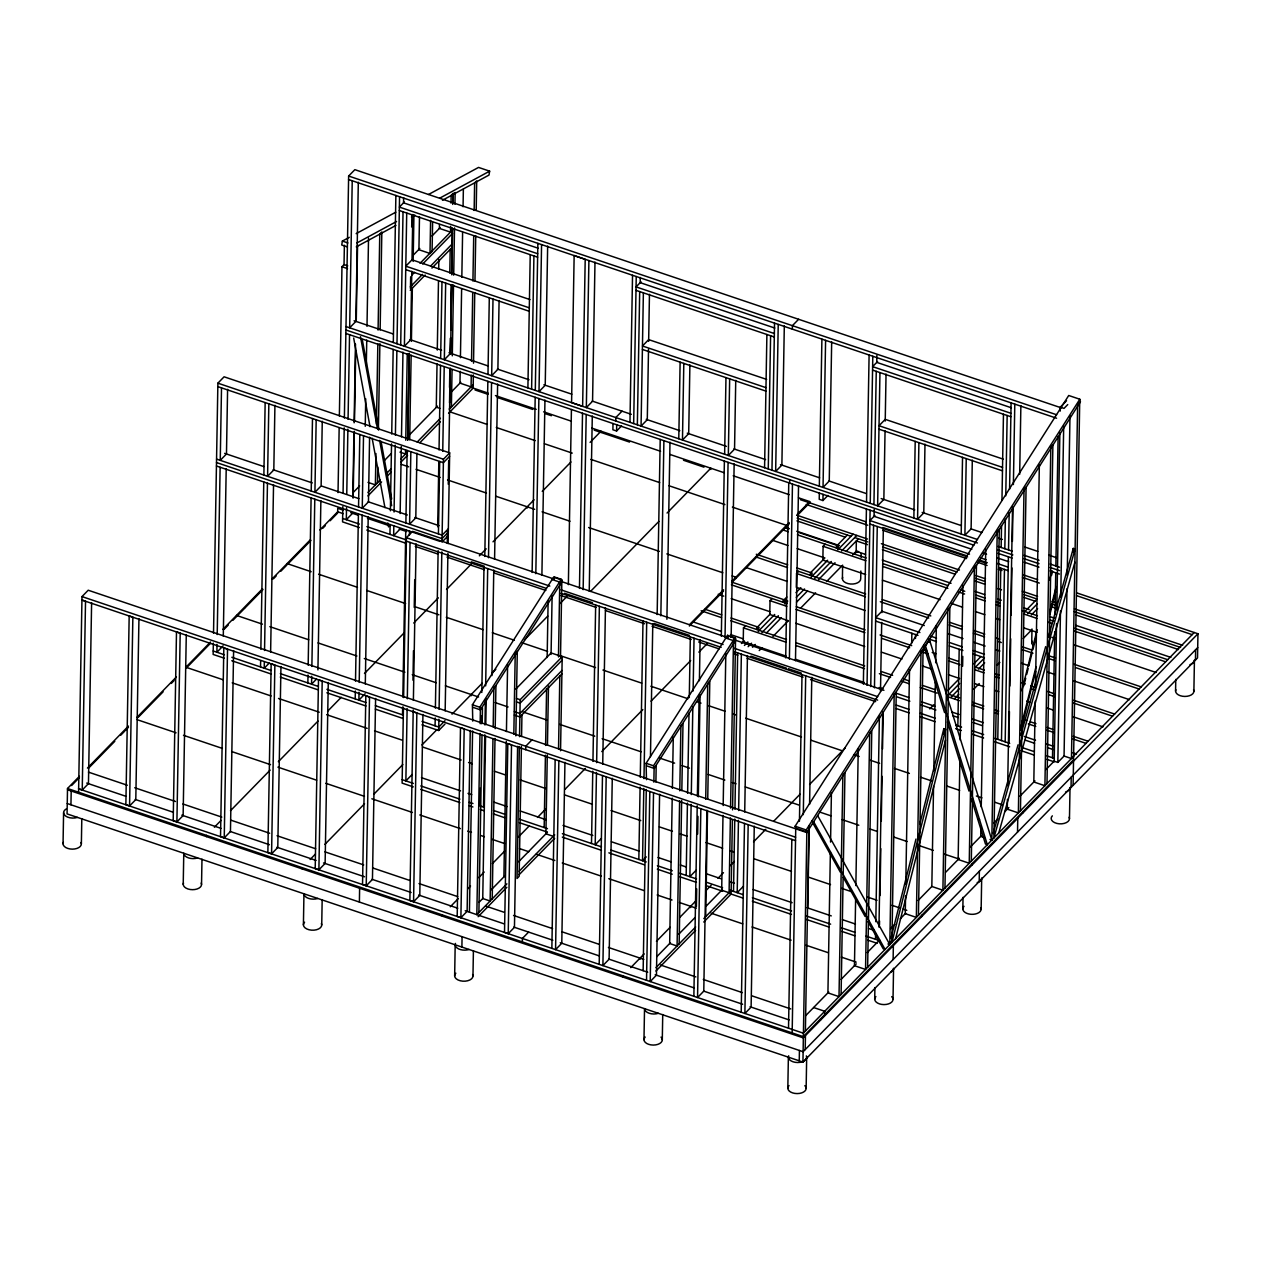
<?xml version="1.0" encoding="UTF-8"?>
<svg xmlns="http://www.w3.org/2000/svg" width="1261" height="1261" viewBox="0 0 1261 1261"><rect width="100%" height="100%" fill="white"/><g stroke="black" fill="none" stroke-linecap="round" stroke-linejoin="round"><path stroke-width="1.5" d="M63.05 843.782L63.586 812.73M79.427 776.303L67.511 788.503L67.069 813.897L802.942 1062.077L1197.524 657.927L1197.95 633.763L1076.784 592.906M70.947 804.802L71.199 790.994M78.576 792.286L81.997 596.595L88.207 590.227L806.819 832.559L1080.425 401.818L1079.81 399.233L1068.713 395.497L795.124 826.239L795.723 828.824M81.366 843.861L81.807 818.625M78.545 788.74L82.233 790.001L85.527 601.213L81.839 599.968M91.612 602.695L88.459 783.617L82.233 790.001M129.568 805.952L132.862 617.165L129.174 615.92L125.864 804.707L129.568 805.952L135.794 799.584L138.946 618.662M176.903 821.92L180.197 633.132L176.493 631.887L173.198 820.675L176.903 821.92L183.129 815.552L186.281 634.63M183.223 884.324L183.775 853.256A9.158 5.312 1 0 0 197.614 857.921M201.539 884.402L201.981 859.167M206.426 836.595L206.441 835.349M213.345 643.126L213.141 654.443L224.332 658.21M213.519 633.274L217.885 383.171L224.095 376.803L449.673 452.872L448.081 543.586M217.034 644.371L216.908 652.236L223.118 645.868M217.207 634.535L220.123 467.248M221.51 387.868L220.249 460.344L226.476 453.976L227.595 389.334M223.292 636.033L226.208 468.745M224.237 837.887L227.532 649.1L223.827 647.855L220.533 836.642L224.237 837.887L230.448 831.503L233.616 650.597M260.538 666.959L260.633 661.048M260.854 649.242L263.77 481.97M263.88 475.066L265.157 402.59M264.337 662.293L264.227 668.204L269.208 663.113M264.542 650.487L267.458 483.215M268.845 403.835L267.584 476.311L273.81 469.943L274.93 405.301M270.626 651.984L273.542 484.713M271.572 853.839L274.866 665.067L271.162 663.806L267.868 852.594L271.572 853.839L277.783 847.471L280.951 666.549M302.151 868.876L302.167 867.647M303.412 924.849L303.948 893.797A9.158 5.312 1 0 0 317.788 898.462M307.873 682.926L307.999 675.045M308.173 665.209L311.104 497.937M311.215 491.033L312.492 418.557M311.703 676.29L311.562 684.171L316.543 679.064M311.877 666.454L314.793 499.183M316.18 419.803L314.919 492.279L321.129 485.911L322.264 421.269M317.93 669.922L320.877 500.68M318.891 869.806L322.201 681.019L318.497 679.774L315.203 868.561L318.891 869.806L325.117 863.438L328.27 682.516M321.728 924.928L322.17 899.692M338.027 492.61L339.162 427.794M339.367 416.004L341.967 266.733L344.032 264.605L347.737 265.85M344.032 264.842L344.379 245.233M342.834 506.623L342.566 521.881L359.338 527.539M343.071 492.846L344.206 427.905M344.379 418.069L348.635 176.036L354.861 169.668L1061.005 407.76M346.523 507.868L346.318 519.69L352.544 513.306M346.759 494.107L347.894 429.15M348.068 419.314L349.549 334.701M352.229 180.764L349.675 327.797L355.886 321.413L358.313 182.23M352.812 497.575L353.947 432.618M354.12 422.782L355.492 344.064M353.159 498L354.325 431.294M354.499 421.473L355.728 350.842M356.248 321.413L357.572 244.886M355.208 698.878L355.334 691.012M355.507 681.176L358.423 513.889M358.55 506.985L359.811 434.509M359.038 692.257L358.896 700.123L365.123 693.755M359.212 682.422L362.128 515.134M363.515 435.754L362.254 508.23L368.464 501.862L369.599 437.22M365.249 426.281L365.722 398.854M366.305 365.548L366.746 340.076M366.998 326.363L368.527 238.187M359.385 902.072L359.621 888.264M365.296 683.919L368.212 516.647M366.226 885.774L369.52 696.986L365.832 695.741L362.537 884.528L366.226 885.774L372.452 879.406L375.605 698.484M375.936 453.534L375.384 484.886L367.991 482.38M376.44 424.137L377.843 343.812M378.079 330.098L379.766 234.089L381.831 231.977L380.128 329.941M377.465 482.758L377.733 467.074M378.379 429.859L379.892 343.654M389.948 534.396L390.122 524.56M390.374 510.784L391.541 443.872M391.714 434.036L393.18 349.407M393.306 342.503L395.875 195.487M393.826 525.805L393.653 535.641L399.879 529.273M394.062 512.029L395.229 445.117M395.402 435.281L396.884 350.653M396.994 343.749L399.564 196.732M400.699 344.994L403.031 211.785M403.63 197.662L403.536 202.832L538.148 248.228M400.147 513.526L401.313 446.615M401.487 436.779L402.968 352.15M406.72 213.03L404.403 346.255L410.613 339.871L411.811 271.304M405.601 450.067L405.522 454.007L399.973 452.132M405.758 440.231L407.271 353.679M402.527 714.845L402.669 706.98M402.842 697.128L405.758 529.856M405.884 522.952L407.145 450.476M407.634 440.01L409.147 353.332M407.807 440.073L409.321 353.521M410.455 288.611L410.66 276.805M403.441 707.326L402.117 783.113L413.293 786.88M403.615 697.554L406.405 537.722L412.615 531.354L554.194 579.098M411.701 226.964L411.906 215.41M412.016 259.561L412.804 214.496M409.683 439.853L411.149 355.161M411.401 341.368L412.331 288.186M413.135 261.405L413.939 215.205M409.399 535.042L409.462 531.102M410.85 451.722L409.589 524.198L415.799 517.83L416.934 453.188M407.13 708.572L405.869 780.906L412.095 774.538M407.303 698.799L410.03 542.419M419.487 216.64L418.92 249.725L430.017 253.461L432.082 251.333L432.602 222.141M412.962 680.199L413.482 650.676M414.238 607.392L414.727 579.839M413.214 710.022L409.872 900.48L413.561 901.741L419.787 895.357L422.939 714.451M413.387 700.249L416.114 543.869M413.561 901.741L416.855 712.954L413.167 711.708M430.017 253.461L430.6 220.376M437.031 363.846L436.274 407.177L439.979 408.422M437.283 350.054L438.481 281.108M438.686 269.287L438.86 259.435M439.474 224.537L439.411 228.399L450.508 232.134L452.589 230.006L451.785 274.851M437.693 526.751L438.828 461.81M439.033 449.988L440.515 365.375M440.641 358.471L441.98 281.849M435.077 725.816L435.218 717.95M435.392 708.115L438.134 550.663M438.418 533.923L439.695 461.447M442.737 451.249L444.219 366.62M445.669 283.094L444.329 359.716L450.555 353.348L451.753 284.592M421.931 724.854L438.718 730.513L438.907 719.196M439.08 709.36L441.823 551.924M449.673 452.872L443.446 459.24L441.996 542.072L448.222 535.704M449.783 273.038L450.193 249.394M450.508 232.134L450.618 226.334M451.028 203.116L451.154 195.376L453.219 193.264L453.062 202.926M449.531 387.426L449.846 369.709M450.114 353.978L450.398 338.232M450.808 314.619L451.328 285.096M451.533 273.29L452.321 228.036M452.731 204.424L452.904 194.572L455.142 192.507L454.937 204.314M449.546 402.889L450.13 369.394M450.413 353.632L450.681 337.885M450.823 330.004L451.611 284.702M447.245 543.27L447.45 531.464M448.27 484.224L448.68 460.612M448.821 452.746L450.303 368.117M445.165 710.857L447.907 553.421M442.327 916.148L442.343 914.919M452.053 369.615L451.391 407.004L449.152 409.068M452.289 355.838L453.519 285.002M453.692 275.166L454.527 227.942M460.186 371.364L459.981 383.123L471.078 386.875L471.283 375.116M460.423 357.651L461.621 289.053M461.825 277.278L462.614 232.197M463.055 206.725L463.37 189.087M454.654 975.856L455.189 944.804M460.895 917.693L464.19 728.905L460.501 727.66L457.191 916.448L460.895 917.693L467.122 911.325L470.274 730.403M471.519 361.387L472.717 292.788M472.922 281.03L473.71 235.949M474.152 210.461L474.625 183.018L476.705 180.906L476.185 210.303M461.889 947.058L462.078 936.702M473.316 374.943L473.19 388.089L448.585 413.293M473.521 363.184L474.751 292.615M474.956 280.856L475.744 235.775M471.141 695.804L471.188 694.512M469.423 912.16L472.591 730.986M472.765 721.134L472.402 704.773L553.863 576.797L561.255 579.288L561.87 581.873L480.394 709.848L480.157 723.641M472.97 975.935L473.411 950.699M479.984 733.476L476.831 914.651L506.89 883.851M480.142 788.251L479.826 805.842L484.145 807.292M481.261 723.751L481.403 715.917M481.812 692.462L483.988 567.355M484.791 556.479L487.849 381.342M487.975 374.438L489.3 297.817M478.896 912.523L482.001 735.289M482.206 723.483L482.474 707.72L480.394 709.848L473.001 707.358M483.53 807.087L484.791 734.769M484.965 724.996L485.406 699.571M485.643 685.889L487.692 568.601M488.496 557.725L491.554 382.587M493.004 299.062L491.664 375.683L497.89 369.315L499.088 300.544M485.58 736.109L482.742 898.526L490.135 901.016L492.972 738.599M485.784 724.366L486.226 698.925M491.932 675.612L493.776 570.051M494.58 559.238L497.622 384.085M493.177 726.856L493.855 687.734L495.936 685.606L495.179 728.653M492.216 898.888L495.006 738.442M503.896 876.868L506.26 741.373M506.433 731.553L507.6 664.783M508.23 933.66L511.525 744.873L507.82 743.627L504.526 932.415L508.23 933.66L514.456 927.292L517.609 746.37M513.826 734.044L515.229 653.529L517.294 651.417L515.828 735.841M519.359 746.512L517.057 878.476L519.138 876.348L521.408 746.354M519.532 736.66L520.178 699.697L562.201 656.666L551.104 652.93L515.859 689.026M521.565 736.503L521.944 714.829M527.902 387.899L530.235 254.69M527.193 508.057L527.208 506.812M531.606 389.145L533.923 255.936M522.322 941.935L522.417 938.436L528.627 932.068M795.518 840.646L525.711 749.664L525.774 746.213L531.984 739.829M532.126 572.447L535.184 397.294M535.294 390.39L537.864 243.373M535.815 573.692L538.873 398.539M541.568 244.618L538.999 391.651L545.225 385.267L547.652 246.084M541.899 575.189L544.957 400.052M544.169 827.547L545.43 755.213M545.603 745.44L546.596 688.758M547.148 657.485L548.125 600.788M547.29 755.04L545.903 833.82L553.295 836.311M547.447 745.188L548.488 686.094M551.073 654.459L552.113 595.381M551.861 948.382L555.155 759.595M558.465 656.949L559.774 582.109L561.854 579.997L554.462 577.491L552.381 579.619L559.774 582.109M558.544 748.924L559.821 676.038M558.859 760.84L555.565 949.628L561.775 943.26L564.944 762.338M560.514 656.792L561.854 579.997M560.546 750.736L562.201 656.666M568.364 584.663L571.422 409.526M579.461 588.414L582.519 413.261M583.149 589.659L586.207 414.506M588.903 260.586L586.333 407.602L592.56 401.234L594.987 262.052M589.234 591.157L592.292 416.004M591.504 843.514L592.765 771.18M592.938 761.408L595.665 605.028M601.008 432.444L601.024 431.199L590.101 442.39M596.469 772.426L595.208 844.76L601.418 838.376M596.642 762.653L599.369 606.273M599.196 964.334L602.49 775.547M602.726 764.103L605.453 607.723M606.194 776.808L602.9 965.579L609.11 959.211L612.279 778.289M613.004 423.538L612.893 429.765L616.597 431.01L621.563 425.903M615.731 420.985L615.825 417.501L622.036 411.133M616.597 431.01L616.708 424.799M629.964 422.325L632.533 275.292M622.776 977.007L622.808 975.778M633.668 423.57L636.238 276.537M637.357 424.815L639.69 291.59M640.289 277.467L640.194 282.653L774.806 328.049M643.378 292.851L641.061 426.06L647.287 419.692L648.517 349.171M638.838 859.466L640.099 787.148M640.273 777.375L643 620.979M648.643 341.321L649.462 294.302M640.021 959.353L640.036 958.108M643.804 788.393L642.543 860.711L646.262 856.897M643.977 778.62L646.704 622.24M643.142 970.686L646.294 789.512M646.467 779.676L646.105 763.299L727.565 635.323L734.958 637.814L735.573 640.415L654.112 768.39L653.86 782.167M643.977 1039.71L644.529 1008.642A9.158 5.312 1 0 0 658.352 1013.308M646.53 980.301L649.825 791.514M650.455 756.6L652.788 623.675M653.529 792.759L650.219 981.547L656.445 975.179L659.598 794.257M657.154 614.564L660.212 439.411M655.909 782.009L656.177 766.262L654.112 768.39L646.704 765.884M660.843 615.809L663.901 440.656M666.896 619.277L669.985 442.154M662.293 1039.789L662.734 1014.553M672.208 798.15L669.67 943.496L677.078 946.002L679.616 800.656M672.381 788.33L673.279 737.275M678.781 438.781L680.12 362.159M683.809 363.42L682.469 440.026L688.695 433.658L689.893 364.902M679.774 790.836L680.908 726.021L682.989 723.893L681.823 790.663M679.143 943.874L681.649 800.499M686.173 875.433L687.434 803.099M687.608 793.327L689.01 713.19M689.278 697.554L690.334 636.947M691.138 804.36L689.862 876.679L696.088 870.311M691.296 794.572L692.841 706.617M693.109 690.981L694.039 638.192M690.618 907.542L690.634 906.296M693.865 996.269L697.223 805.795M697.38 796.022L699.13 696.34M699.398 680.688L700.123 639.642M696.387 906.517L696.702 888.895M697.648 834.041L697.963 816.403M698.31 796.81L700.076 694.937M700.848 808.727L697.554 997.514L703.78 991.146L706.932 810.224M710.794 469.47L710.81 468.225L667.069 513.022M705.703 799.301L707.72 683.714L709.785 681.586L707.736 799.143M705.687 916.684L707.531 810.886M721.324 636.253L724.381 461.1M724.634 454.244L725.973 377.622M725.028 637.499L728.07 462.361M729.662 378.883L728.322 455.489L734.548 449.121L735.746 380.365M722.994 815.394L721.686 890.234L729.079 892.725L730.387 817.885M723.168 805.543L725.816 653.907M731.144 637.041L734.154 463.859M730.56 808.049L733.476 640.651L735.557 638.523L730.009 636.647M735.857 578.421L735.888 577.175L732.152 575.93M732.389 819.713L731.096 894.049L703.764 922.043M732.562 809.861L735.557 638.523M733.508 891.401L734.769 819.067M734.942 809.294L737.669 652.914M738.457 820.312L737.196 892.646L743.423 886.278M738.631 810.539L741.358 654.16M745.55 625.724L743.47 627.852L743.233 641.66L786.044 656.098M741.2 1012.22L744.494 823.449M744.715 811.989L747.442 655.61M748.183 824.694L744.888 1013.481L751.115 1007.098L754.267 826.191M758.649 630.799L758.712 627.347L730.97 618M764.576 467.721L766.893 334.496M768.264 468.966L770.597 335.741M771.968 470.211L774.538 323.194M772.079 598.549L770.014 600.677L769.777 614.47L788.393 620.759M778.226 324.44L775.657 471.456L781.883 465.088L784.31 325.905M785.193 603.609L785.256 600.157L731.616 582.078M786.454 526.609L786.47 525.364L732.373 507.111M785.698 657.911L788.755 482.774M789.591 483.105L789.685 479.606M792.318 329.137L792.412 325.653L798.639 319.269M789.402 659.172L792.46 484.019M788.519 1028.188L791.829 839.4M798.623 571.359L796.558 573.487L796.306 587.295L865.188 610.529M787.826 1088.227L788.377 1057.159M795.486 660.669L798.544 485.517M792.16 1032.885L795.738 828.225L806.835 831.976L808.9 829.848L805.385 1031.057M799.442 821.226L802.012 674.619M803.289 814.653L805.7 675.864M799.253 1060.832L799.427 1050.476M798.497 497.796L809.704 501.579L809.672 502.824L797.378 515.402M802.942 1062.077L806.835 831.976M811.737 576.435L811.8 572.983L796.999 567.986M805.196 1049.593L805.448 1035.801M807.765 907.967L809.199 825.876M809.578 804.36L811.785 677.315M806.142 1088.306L806.677 1057.238M819.335 486.131L821.904 339.114M819.335 493.083L819.224 499.293L822.929 500.538L827.91 495.447M825.592 340.36L823.039 487.376L829.249 481.008L831.677 341.826M822.929 500.538L823.039 494.328M825.167 544.185L823.102 546.297L822.85 560.105L865.677 574.543M820.47 1020.212L820.501 1018.967M824.647 1014.727L824.71 1011.275L813.613 1007.539M830.384 851.869L827.925 992.88L839.006 996.616L842.868 775.326L844.949 773.198L841.087 994.488M830.558 842.08L831.409 793.122M838.281 549.244L838.329 545.792L797.646 532.079M842.395 578.704L842.632 565.117M860.853 571.028L860.711 578.783A9.158 5.312 1 0 1 850.466 584.016A9.158 5.312 1 0 1 842.679 577.333M861.09 557.425L861.153 553.547M855.62 899.266L854.454 965.69L865.55 969.441L869.68 733.019L871.761 730.891L867.631 967.313M855.856 885.585L858.252 748.813M863.359 684.108L866.417 508.955M866.528 502.051L869.097 355.035M867.048 685.353L870.106 510.201M870.232 503.297L872.801 356.28M870.752 686.599L873.574 525.254M873.936 504.558L876.253 371.333M874.204 509.412L874.078 516.316L971.805 549.276M876.884 355.476L876.758 362.38L1011.369 407.776M874.456 687.844L877.262 526.499M879.957 372.578L877.624 505.803L883.851 499.419L885.049 430.852M871.067 968.401L871.099 967.155M875.497 939.287L875.607 933.424M875.812 921.696L879.39 716.437M874.708 999.232L874.913 987.584M880.493 691.312L881.707 622.445M881.865 612.61L883.346 527.996M885.222 421.064L886.042 374.044M878.964 927.15L882.716 712.071M879.469 924.896L879.548 920.987M879.989 895.578L880.808 848.653M881.281 821.289L882.069 776.335M882.542 748.971L883.157 713.773M887.965 943.969L889.809 944.584L894.175 694.291L896.256 692.179L891.89 942.456L890.045 941.841M893.119 959.542L893.355 945.75M893.024 999.311L893.56 968.259A9.158 5.312 1 0 1 890.96 972.01M905.571 895.972L905.256 913.658L916.353 917.393L920.987 652L923.068 649.872L918.434 915.281M905.776 884.166L909.512 669.875M911.687 643.11L911.861 633.29M913.862 518.019L915.202 441.397M915.486 638.476L915.549 634.535M918.906 442.643L917.567 519.264L923.777 512.896L924.991 444.14M921.665 916.574L921.681 915.328M918.087 900.527L931.832 886.436L933.55 786.407M933.818 770.707L935.363 682.406M935.709 662.782L936.356 625.503M943.764 734.012L943.858 728.622L945.703 729.252L891.89 942.456M944.962 888.091L949.864 607.503L947.799 609.63L942.897 890.219L931.8 886.467M957.856 725.879L959.18 649.257M961.197 533.986L962.537 457.365M959.92 757.688L958.139 859.498L969.236 863.249L974.39 567.608L976.455 565.48L971.301 861.121M960.22 740.065L962.915 585.403M962.616 666.218L962.789 656.398M966.241 458.61L964.901 535.231L971.112 528.863L972.31 460.092M962.837 908.976L963.041 897.328M972.263 864.747L972.278 863.501M979.198 881.549L979.371 871.193M980.916 826.522L980.743 836.358L984.431 837.603M981.247 806.867L985.739 549.433M981.153 909.055L981.688 877.987A9.158 5.312 1 0 1 977.212 882.574M989.98 839.463L991.824 840.094L997.215 531.543L999.295 529.431L993.904 837.966L1075.113 549.039L1073.269 548.409L1048.317 637.168M997.782 739.34L1000.777 568.159M1001.139 547.447L1001.518 525.9M1001.959 500.428L1003.457 414.238M1001.486 740.585L1004.465 569.405M1004.828 548.693L1005.348 519.311M1005.758 495.809L1007.161 415.484M1005.175 741.831L1008.406 556.842M1008.532 549.938L1009.178 512.691M1009.588 489.205L1011.101 402.921M1007.444 799.364L1007.271 809.168L1018.368 812.904L1024.027 489.252L1026.091 487.124L1020.448 810.791M1007.681 785.635L1012.551 507.08M1008.879 743.076L1009.43 711.598M1009.872 686.016L1010.707 638.775M1011.117 615.163L1011.937 567.939M1012.394 541.395L1012.977 508.057M1013.387 484.539L1014.79 404.166M1019.676 474.246L1020.874 405.632M1017.532 832.118L1017.769 818.31M1022.844 812.935L1022.876 811.69M1031.734 642.558L1031.971 628.971M1035.234 701.274L1033.815 781.978L1044.912 785.729L1050.823 447.151L1052.888 445.023L1046.993 783.601M1035.47 687.497L1039.348 465.073M1052.509 757.798L1054.716 631.856M1055.016 614.139L1055.741 572.809M1055.867 565.905L1058.121 436.527M1045.936 769.573L1054.18 761.124L1056.545 623.486M1056.781 609.725L1059.87 432.712M1060.249 411.07L1060.312 407.145L1066.538 400.762M1054.133 761.171L1057.837 762.416L1060.485 610.97M1060.722 597.21L1063.701 426.092M1057.837 762.416L1064.063 756.048L1066.979 588.871M1067.216 575.095L1069.99 415.783M1073.19 552.176L1073.269 548.409M1069.47 818.578L1070.022 787.51A9.158 5.312 1 0 1 1065.545 792.097M1071.046 787.479L1071.219 777.123M1073.111 785.351L1079.7 402.385L1077.635 404.513L1071.456 758.539L1064.063 756.048M1175.567 691.075L1175.772 679.427M1193.883 691.154L1194.435 660.086A9.158 5.312 1 0 1 1189.958 664.673M1195.46 660.039L1195.633 649.699M349.265 237.352L342.361 241.087L341.731 244.997L347.279 246.872M428.567 194.462L478.55 167.414L489.646 171.165L489 175.074L442.453 200.247M895.594 938.673L945.514 740.018M1021.836 690.729L1037.125 629.743M1049.562 580.202L1051.942 570.681M1023.822 685.842L1025.729 678.229M1026.69 674.414L1028.125 668.693M1029.086 664.894L1031.955 653.45M1032.901 649.651L1035.77 638.208M1051.548 575.331L1052.509 571.517M1020.748 727.629L1036.053 666.628M1049.924 611.349L1056.151 586.57M1020.827 730.371L1035.659 671.278M1050.003 614.091L1055.741 591.22M891.007 938.026L915.99 839.038M919.836 823.811L943.858 728.622M993.116 833.568L1018.068 744.81M1020.716 735.368L1045.668 646.609M998.775 832.985L1074.876 562.201M806.819 832.559L806.205 829.974L1079.81 399.233M480.394 709.848L479.795 707.263L561.255 579.288M654.112 768.39L653.497 765.79L734.958 637.814M404.371 201.981L399.39 207.088L537.69 253.729M413.009 255.431L419.787 248.48M431.987 235.996L440.121 227.658M420.039 263.328L452.573 230.022M411.843 275.119L414.554 272.344M422.687 264.006L452.51 233.474M410.314 286.862L422.514 274.362M430.647 266.039L452.321 243.814M410.251 290.314L425.162 275.04M431.94 268.089L452.273 247.266M352.781 492.925L359.621 485.911M384.227 460.706L391.068 453.708M408.848 435.502L437.551 406.105M451.217 392.092L460.785 382.288M87.45 768.075L128.48 726.052M136.677 717.651L176.335 677.047M210.524 642.022L185.903 667.242L222.961 679.726M222.834 629.428L262.477 588.808M272.061 579.004L310.348 539.787M319.916 529.983L337.696 511.777L343.244 513.653M71.593 785.54L79.411 777.548M88.806 767.917L114.783 741.31M120.757 735.195L124.855 730.986M125.722 730.103L128.449 727.298M138.032 717.493L163.095 691.832M171.291 683.43L174.018 680.641M186.313 668.046L195.455 658.668M195.865 658.258L210.492 643.268M224.174 629.271L228.273 625.062M232.828 620.396L244.681 608.259M245.154 607.77L262.982 589.517M273.401 578.846L276.127 576.041M280.793 571.28L286.263 565.669M292.536 559.238L287.067 564.833L287.098 563.588L311.183 571.722M293.119 558.639L310.931 540.402M322.627 528.422L325.354 525.616M330.114 520.761L337.664 513.022L337.743 508.325L343.291 510.201M367.976 492.468L380.286 479.858M387.127 472.859L391.225 468.651M400.793 458.846L407.634 451.848M417.202 442.044L440.436 418.242M450.004 408.438L473.253 384.637M367.928 495.904L381.594 481.907M387.064 476.311L391.162 472.103M400.73 462.298L407.571 455.3M419.881 442.706L440.388 421.694M449.61 456.324L443.383 462.692L217.822 386.623M389.523 525.79L388.498 526.846L387.789 523M641.029 281.802L636.048 286.893L774.349 333.534M448.349 528.8L442.122 535.168L216.561 459.099M448.285 532.252L442.059 538.62L216.498 462.551M214.386 827.216L221.006 820.438M230.479 810.728L270.138 770.108M278.35 761.707L317.993 721.087M327.576 711.283L341.242 697.286M364.492 673.469L404.15 632.864M413.718 623.06L438.324 597.84M446.536 589.439L471.141 564.234M479.353 555.833L486.179 548.819M493.019 541.82L534.049 499.797M542.246 491.396L570.965 461.983M444.991 720.693L438.781 727.061L421.994 721.402M310.111 859.513L315.439 854.06M324.849 844.413L364.539 803.761M374.076 793.989L402.826 764.544M421.931 744.967L437.015 729.536M452.021 714.167L482.128 683.32M491.664 673.547L495.809 669.307M524.481 639.926L547.763 616.093M560.042 603.515L566.914 596.485M438.718 730.513L444.928 724.145M590.495 591.456L658.872 521.423M562.138 660.118L520.115 703.149L516.427 701.904M561.949 670.474L519.942 713.505L514.393 711.63M561.886 673.926L519.879 716.957L514.33 715.082M877.593 361.529L872.612 366.636L1010.912 413.277M689.389 624.794L723.578 589.785M731.774 581.384L789.213 522.558M797.409 514.173L809.704 501.579M689.373 626.039L723.546 591.031M731.758 582.629L789.181 523.804M450.303 906.769L458.263 898.604M467.799 888.847L470.526 886.042M478.739 877.64L484.208 872.045M492.405 863.643L504.715 851.033M518.381 837.036L529.321 825.829M537.533 817.427L545.729 809.01M564.881 789.418L585.388 768.406M601.796 751.588L642.826 709.58M651.023 701.179L690.681 660.559M698.878 652.158L707.09 643.756M728.164 636.033L726.084 638.145L733.476 640.651M478.991 902.356L483.089 898.163M491.301 889.762L504.967 875.764M518.618 861.767L547.321 832.37M519.185 871.256L554.714 834.877M741.421 643.504L744.179 640.698M756.553 628.01L770.298 613.934M782.687 601.245L786.801 597.02M810.192 573.077L823.937 558.986M836.311 546.312L847.313 535.042M756.632 629.475L758.712 627.347M783.176 602.285L785.256 600.157M809.72 575.111L811.8 572.983M836.264 547.92L838.329 545.792M478.14 916.7L506.827 887.303M519.122 874.708L554.651 838.329M744.431 645.459L747.868 641.944M758.192 631.383L774.695 614.47M785.004 603.909L787.762 601.087M796.006 592.638L800.83 587.705M811.138 577.144L827.642 560.247M837.966 549.67L853.098 534.175M874.913 515.465L869.932 520.557L969.504 554.146M748.136 646.704L751.572 643.189M761.88 632.628L778.384 615.715M796.274 597.399L804.518 588.95M814.827 578.389L831.33 561.492M841.654 550.915L856.786 535.421M752.518 647.256L755.276 644.434M766.278 633.164L781.394 617.669M796.526 602.175L807.529 590.905M818.531 579.634L835.034 562.737M846.036 551.467L858.41 538.794M759.217 650.566L761.959 647.744M772.961 636.474L788.093 620.979M800.467 608.306L815.599 592.812M826.601 581.542L841.733 566.047M852.735 554.777L856.865 550.553M1067.752 404.56L1064.016 408.391L1060.312 407.145M630.752 967.628L644.15 953.915M656.445 941.305L670.127 927.308M679.695 917.504L696.104 900.685M705.671 890.881L711.141 885.285M717.982 878.287L723.451 872.675M730.292 865.677L734.391 861.468M753.542 841.859L765.837 829.265M774.049 820.864L800.026 794.241M809.594 784.437L845.154 748.025M656.808 956.689L670.458 942.692M678.67 934.291L695.063 917.504M705.987 906.312L722.395 889.509M656.004 967.581L695.631 926.993M703.827 918.591L731.159 890.597M655.941 971.033L695.568 930.445M929.798 708.918L933.928 704.694M947.673 690.602L958.675 679.332M973.807 663.838L980.68 656.792M1024.689 611.711L1037.078 599.038L1024.027 594.64M947.247 696.072L959.637 683.399M974.753 667.904L984.384 658.037M1027.715 613.666L1037.346 603.798M950.952 697.317L959.195 688.869M978.457 669.15L984.652 662.813M1031.419 614.911L1037.598 608.574M954.64 698.562L958.77 694.338M973.728 689.2L979.23 683.572M997.104 665.256L999.847 662.435M1023.223 638.492L1031.482 630.043M805.59 1015.751L828.729 992.044M841.103 979.371L856.235 963.877M867.221 952.622L879.595 939.949M890.597 928.679L894.727 924.455M900.212 918.828L905.713 913.185M945.577 872.36L959.337 858.284M970.324 847.014L981.326 835.744M993.7 823.07L997.829 818.846M1004.702 811.816L1008.816 807.592M1019.818 796.321L1034.934 780.843M1071.834 757.893L1194.246 632.518M1073.521 756.411L803.32 1033.185L78.639 788.834M1073.474 759.863L803.257 1036.637L67.511 788.503M1197.95 633.763L803.241 1037.866L67.495 789.749M1197.714 647.571L803.131 1051.721L67.259 803.541M356.154 233.632L395.812 212.179M356.91 242.963L396.553 221.51M439.648 198.198L489.646 171.165M356.264 246.872L395.922 225.42M411.433 217.034L414.885 215.174M348.635 176.036L1056.639 414.759M348.54 179.519L1056.576 418.211M872.565 370.088L1010.849 416.729M399.327 210.54L537.627 257.181M635.985 290.345L774.286 336.986M529.998 299.598L412.016 259.813L405.79 266.181L529.305 307.826M766.656 379.403L648.674 339.619L642.464 345.987L765.963 387.647M1003.22 459.146L885.238 419.361L879.027 425.729L1002.527 467.374M342.361 241.087L347.91 242.963M405.743 269.633L529.242 311.278M642.401 349.439L765.9 391.099M878.964 429.181L1002.479 470.826M341.967 266.733L347.516 268.609M354.089 320.767L393.164 333.944M409.92 339.587L441.539 350.259M448.995 352.765L488.07 365.942M497.37 369.079L529.005 379.75M543.885 384.778L571.8 394.189M592.26 401.093L631.32 414.317M646.247 419.346L679.805 430.663M687.261 433.169L726.415 446.378M733.87 448.9L765.569 459.587M780.48 464.615L819.634 477.824M828.966 480.961L866.244 493.54M881.171 498.568L914.729 509.885M922.185 512.407L961.339 525.601M970.655 528.753L981.846 532.52M998.633 538.179L1002.353 539.44M1024.72 546.99L1037.771 551.388M1048.963 555.155L1056.419 557.677M345.971 326.552L977.496 539.519M998.003 546.439L1012.236 551.199M1024.105 555.25L1039.017 560.278M1050.208 564.045L1059.524 567.198M345.908 329.988L977.433 542.971M997.94 549.891L1012.851 554.919M1024.042 558.702L1039.032 563.699M1050.145 567.497L1059.508 570.602M345.845 333.44L973.839 545.193M998.034 553.343L1012.11 558.087M1024.09 562.138L1038.969 567.151M1050.145 570.918L1059.445 574.054M982.871 552.996L986.559 554.241M997.624 557.977L1008.69 561.712M980.569 557.866L986.102 559.742M997.167 563.462L1008.233 567.198M471.362 387.474L488.039 393.085M495.447 395.591L536.193 409.336M543.601 411.827L571.391 421.206M591.756 428.078L660.575 451.28M669.875 454.417L723.877 472.623M733.193 475.775L789.165 494.659M475.05 389.964L488.007 394.33M497.275 397.451L532.788 409.431M545.808 413.829L551.404 415.72M594.199 430.143L629.554 442.075M683.525 460.265L703.985 467.169M800.341 499.671L866.102 521.849M882.889 527.508L966.793 555.802M979.844 560.199L987.3 562.721M1022.718 574.669L1037.63 579.697M869.869 524.009L967.597 556.968M978.662 560.704L986.039 563.194M998.948 567.545L1008.169 570.65M806.236 504.479L867.757 525.222M882.684 530.266L966.572 558.56M977.764 562.327L987.095 565.48M998.271 569.247L1002.006 570.508M1022.513 577.412L1039.3 583.086M1076.579 595.649L1192.181 634.646M796.668 515.134L867.521 539.03M881.36 543.696L959.463 570.035M975.667 575.505L985.503 578.815M1022.372 591.267L1037.567 596.39M1052.1 601.292L1056.166 602.648M1074.482 608.827L1182.613 645.301M797.125 518.113L851.017 536.288M854.722 537.533L867.741 541.931M882.605 546.943L957.052 572.053M975.651 578.326L984.967 581.463M1051.895 604.035L1055.646 605.312M1074.277 611.585L1180.564 647.429M796.92 520.872L845.248 537.17M867.505 544.673L856.345 540.906L856.156 551.262L865.472 554.399M882.401 549.701L954.971 574.181M975.447 581.085L984.746 584.221M997.782 588.603L1001.502 589.864M1023.837 597.399L1034.997 601.166M1051.69 606.793L1055.41 608.054M1075.932 614.974L1178.499 649.557M449.988 411.874L487.03 424.374M496.298 427.495L535.2 440.625M544.453 443.746L572.242 453.109M590.826 459.382L659.676 482.6M668.976 485.737L724.902 504.589M785.587 527.461L789.307 528.722M796.747 531.228L839.495 545.635M882.211 560.057L951.078 583.276M975.273 591.441L984.573 594.577M997.593 598.959L1001.313 600.22M1023.648 607.755L1029.228 609.63M1049.641 616.519L1055.236 618.41M1075.743 625.314L1170.854 657.391M784.705 527.713L788.409 528.958M782.624 529.825L788.172 531.701M797.425 534.822L866.118 557.992M882.873 563.635L948.036 585.608M961.071 590.006L964.791 591.267M975.967 595.034L985.267 598.171M996.442 601.938L1000.162 603.199M1022.498 610.734L1037.393 615.746M1050.429 620.144L1054.149 621.405M1074.624 628.309L1167.718 659.708M823.102 546.297L865.913 560.735M882.668 566.394L947.831 588.367M958.99 592.134L964.586 594.01M975.746 597.777L985.062 600.93M996.222 604.697L999.957 605.942M1024.153 614.107L1037.188 618.505M1048.348 622.272L1052.084 623.533M1074.419 631.067L1165.637 661.82M773.151 540.512L787.936 545.509M797.188 548.63L824.93 557.977M882.432 580.202L940.139 599.653M951.314 603.42L962.474 607.187M975.51 611.585L984.809 614.722M995.985 618.489L999.705 619.75M1023.916 627.915L1036.936 632.313M1051.832 637.325L1055.567 638.586M1074.183 644.86L1156.085 672.491M756.316 554.273L787.747 564.865M756.096 557.015L787.526 567.623M796.779 570.744L865.645 593.963M882.401 599.621L930.807 615.935M949.423 622.225L962.458 626.607M973.618 630.374L984.794 634.141M995.969 637.908L999.689 639.169M1022.025 646.704L1031.34 649.841M1048.08 655.499L1055.536 658.006M1074.151 664.279L1141.173 686.882M796.558 573.487L865.44 596.721M880.32 601.733L928.726 618.063M949.202 624.967L962.238 629.365M973.413 633.132L984.573 636.9M997.609 641.297L1001.329 642.543M1021.82 649.462L1032.98 653.23M1047.875 658.242L1055.315 660.764M1075.806 667.668L1139.093 689.01M217.885 383.171L443.446 459.24M924.297 625.551L881.896 611.254L875.67 617.622L919.915 632.533M948.256 633.621L963.01 638.602M974.059 642.338L985.125 646.058M996.19 649.793L999.878 651.039M746.607 567.702L787.29 581.431M1021.568 663.254L1029.023 665.776M1047.639 672.05L1055.079 674.556M1073.694 680.845L1129.541 699.682M930.981 636.269L936.513 638.129M949.407 642.48L962.316 646.846M973.382 650.566L984.431 654.301M875.623 621.074L918.008 635.371M929.073 639.106L936.45 641.581M949.344 645.931L962.884 650.503M973.319 654.018L984.384 657.753M928.459 641.833L930.303 642.448M401.25 464.332L408.659 466.822M416.067 469.328L440.152 477.446M447.56 479.937L486.462 493.067M495.715 496.188L534.648 509.318M542.088 511.824L570.004 521.234M588.619 527.508L659.377 551.388M666.848 553.894L722.821 572.778M731.396 584.82L786.974 603.562M796.29 606.714L865.172 629.933M880.068 634.961L911.703 645.632M922.879 649.399L926.599 650.66M932.194 652.536L935.914 653.797M948.95 658.195L958.25 661.331M975.005 666.974L984.321 670.127M995.481 673.894L999.201 675.139M1021.552 682.674L1025.272 683.935M1030.852 685.811L1034.572 687.072M1047.607 691.469L1055.063 693.976M1073.678 700.265L1114.629 714.073M770.014 600.677L786.769 606.32M796.069 609.457L864.951 632.691M881.707 638.334L909.638 647.76M922.674 652.158L928.254 654.033M948.729 660.937L959.905 664.705M974.8 669.733L984.1 672.87M995.276 676.637L998.996 677.898M1030.647 688.569L1034.367 689.83M1049.262 694.843L1054.842 696.734M1073.458 703.007L1112.549 716.201M718.218 594.262L723.767 596.138M731.159 598.628L769.998 611.727M795.833 623.265L864.715 646.499M881.471 652.142L901.946 659.046M922.422 665.966L931.737 669.102M948.493 674.745L959.653 678.513M974.548 683.541L983.864 686.678M995.024 690.445L998.759 691.706M1026.675 701.116L1030.395 702.377M1047.15 708.02L1052.746 709.911M1073.221 716.815L1103.012 726.856M705.088 609.268L721.733 614.879M701.163 610.765L721.497 617.622M730.75 620.743L786.501 639.548M795.817 642.684L864.683 665.918M881.439 671.561L892.615 675.329M903.79 679.096L909.37 680.987M922.406 685.369L935.426 689.767M948.461 694.165L959.637 697.932M972.672 702.33L983.832 706.097M995.008 709.864L998.728 711.125M1022.923 719.274L1026.659 720.535M1030.379 721.796L1035.959 723.672M1047.134 727.439L1052.714 729.331M1073.19 736.235L1088.085 741.247M743.47 627.852L786.297 642.29M795.596 645.427L864.479 668.661M879.374 673.689L890.55 677.456M901.71 681.224L909.165 683.73M920.325 687.497L937.081 693.156M948.256 696.923L959.416 700.69M972.452 705.072L983.627 708.84M994.787 712.607L998.523 713.868M1028.298 723.909L1035.754 726.431M1046.914 730.198L1054.369 732.704M1072.985 738.978L1086.02 743.375M224.631 453.361L263.785 466.554M273.101 469.707L312.255 482.916M321.571 486.052L358.865 498.631M368.18 501.768L407.335 514.977M414.79 517.483L439.017 525.664M693.518 622.067L721.26 631.43M730.513 634.551L743.454 638.917M795.36 659.235L864.242 682.469M879.138 687.497L882.858 688.742M895.893 693.14L908.913 697.538M921.949 701.936L934.984 706.333M951.74 711.976L959.18 714.483M972.215 718.88L983.391 722.648M1024.342 736.471L1035.517 740.239M1046.677 744.006L1054.133 746.512M1072.748 752.785L1076.468 754.046M561.649 581.605L727.439 637.53M734.895 640.036L883.929 690.303M216.435 466.003L440.136 541.442M896.823 696.829L909.843 701.211M921.019 704.978L935.898 710.006M952.654 715.649L958.234 717.525M973.114 722.553L982.414 725.69M1025.225 740.128L1034.524 743.265M1047.544 747.647L1053.124 749.538M350.7 512.691L358.171 515.213M367.487 518.35L389.854 525.9M399.185 529.037L406.641 531.559M406.405 537.722L549.843 586.097M561.019 589.864L723.089 644.529M734.265 648.296L877.703 696.671M342.629 518.429L359.401 524.087M366.856 526.609L406.01 539.818M471.267 561.823L484.319 566.221M564.487 593.269L592.465 602.695M653.986 623.438L689.404 635.386M750.941 656.146L786.36 668.094M788.267 668.677L801.287 673.075M896.193 705.072L909.213 709.47M920.372 713.237L935.268 718.25M955.728 725.154L961.544 727.124M972.483 730.813L983.643 734.564M994.803 738.331L1009.698 743.36M1022.718 747.757L1033.878 751.509M1046.914 755.906L1054.354 758.413M406.341 541.174L546.06 588.288M560.956 593.316L721.166 647.35M734.201 651.748L877.64 700.123M803.084 677.157L747.142 658.337M810.524 679.663L875.654 701.62M896.13 708.524L909.149 712.922M920.309 716.689L935.205 721.702M955.665 728.606L961.26 730.497M972.42 734.265L983.58 738.016M994.74 741.783L1009.635 746.811M1020.795 750.579L1033.815 754.961M1046.851 759.358L1054.291 761.865M366.793 530.061L405.947 543.27M415.279 546.407L437.646 553.957M446.977 557.094L484.256 569.673M493.587 572.825L545.792 590.432M560.704 595.46L596.122 607.408M605.453 610.545L644.607 623.754M652.063 626.26L691.217 639.469M698.673 641.991L719.18 648.911M734.107 653.939L737.827 655.184M521.786 642.7L547.605 651.401M560.514 655.752L595.57 667.573M602.947 670.064L641.676 683.131M650.897 686.236L688.002 698.752M697.301 701.888L701.037 703.149M708.477 705.656L725.217 711.299M732.657 713.805L736.377 715.066M745.677 718.203L801.492 737.023M810.791 740.16L842.411 750.831M853.587 754.598L859.167 756.474M870.326 760.241L879.626 763.378M894.506 768.39L909.386 773.419M920.546 777.186L931.721 780.937M946.601 785.966L959.621 790.363M976.361 796.006L981.941 797.882M994.961 802.28L1002.416 804.786M318.592 574.212L357.478 587.327M366.746 590.463L405.648 603.578M414.901 606.699L438.907 614.801M446.268 617.275L483.089 629.696M492.294 632.801L514.393 640.257M977.716 819.098L979.576 819.713M516.474 698.452L520.178 699.697M236.501 615.415L262.43 624.163M269.838 626.654L308.74 639.784M318.008 642.905L356.91 656.019M364.319 658.526L404.891 672.208M412.252 674.682L436.18 682.753M445.385 685.858L478.581 697.002M495.179 702.598L508.088 706.964M522.842 711.929L546.817 720.015M559.726 724.381L594.766 736.188M602.143 738.678L641.14 751.824M659.739 758.097L674.619 763.126M682.059 765.632L689.499 768.138M708.115 774.412L724.854 780.07M732.294 782.577L736.014 783.822M745.314 786.959L799.269 805.164M819.729 812.068L830.889 815.82M842.049 819.587L858.804 825.23M869.964 828.997L877.404 831.503M894.144 837.162L907.163 841.544M918.323 845.311L933.219 850.34M944.379 854.091L959.258 859.119M472.402 704.773L479.795 707.263M646.105 763.299L653.497 765.79M811.8 821.179L813.66 821.794L885.08 949.438L883.22 948.824L867.994 921.586M795.124 826.239L806.205 829.974M81.997 596.595L795.581 837.209M81.933 600.047L525.664 749.696M213.204 650.991L224.395 654.758M231.851 657.28L270.989 670.489M280.32 673.626L317.599 686.205M326.914 689.341L366.068 702.55M375.384 705.687L403.347 715.129M231.788 660.732L270.942 673.941M280.257 677.078L317.536 689.657M326.867 692.793L366.005 706.002M375.337 709.139L403.299 718.565M232.213 682.847L271.115 695.977M278.523 698.468L319.269 712.213M326.678 714.703L367.172 728.369M374.549 730.86L402.149 740.16M422.451 746.953L461.179 760.02M468.556 762.511L472.245 763.756M494.375 771.212L505.44 774.948M520.194 779.928L546.013 788.629M564.502 794.871L592.402 804.282M611.002 810.555L640.777 820.596M659.377 826.869L672.397 831.251M679.837 833.773L687.277 836.279M705.876 842.553L722.632 848.196M730.072 850.702L733.792 851.963M754.251 858.867L791.467 871.414M808.206 877.057L830.526 884.591M841.686 888.359L850.986 891.495M867.741 897.138L877.041 900.275M891.921 905.288L899.361 907.794M903.081 909.055L906.801 910.316M421.442 777.674L460.564 790.868M468.004 793.39L471.74 794.651M494.091 802.185L507.127 806.583M520.163 810.981L546.249 819.776M563.021 825.435L592.812 835.476M611.443 841.765L639.39 851.191M658.021 857.464L671.057 861.862M680.373 865.014L685.968 866.89M706.459 873.81L721.355 878.838M730.671 881.975L734.391 883.236M753.022 889.509L792.144 902.703M807.056 907.731L831.267 915.896M842.443 919.663L855.478 924.061M868.53 928.459L874.109 930.35M402.18 779.661L413.356 783.428M420.811 785.934L459.918 799.127M469.234 802.28L472.97 803.525M493.461 810.445L504.636 814.212M519.532 819.24L547.479 828.666M562.374 833.679L601.497 846.872M610.813 850.024L646.215 861.957M657.391 865.724L672.286 870.752M679.742 873.258L696.513 878.917M705.829 882.054L722.585 887.712M730.04 890.234L743.076 894.632M752.391 897.769L791.514 910.962M806.409 915.99L830.636 924.155M841.812 927.923L854.848 932.32M866.023 936.088L879.201 940.533M420.748 789.386L459.871 802.579M469.187 805.716L472.907 806.977M480.362 809.499L484.082 810.744M493.398 813.897L504.573 817.664M519.469 822.692L547.416 832.118M562.327 837.131L601.434 850.324M608.89 852.846L644.292 864.778M657.328 869.176L672.223 874.204M679.679 876.71L696.45 882.369M705.766 885.506L722.521 891.164M729.977 893.686L743.013 898.084M752.328 901.221L791.451 914.414M806.362 919.442L828.713 926.977M841.749 931.375L854.785 935.772M867.836 940.17L877.152 943.307M137.165 719.684L176.067 732.799M183.476 735.305L222.377 748.419M231.63 751.54L270.532 764.655M277.924 767.145L316.59 780.196M325.795 783.302L364.445 796.337M371.853 798.78L412.426 812.462M419.803 814.953L460.391 828.635M467.768 831.125L471.456 832.37M480.677 835.476L484.366 836.721M491.743 839.211L504.652 843.562M519.485 848.574L528.785 851.711M536.224 854.217L554.824 860.491M562.264 862.997L601.339 876.174M608.779 878.681L644.135 890.613M657.154 894.995L672.034 900.023M679.474 902.529L696.214 908.172M711.094 913.2L742.729 923.856M752.029 926.993L791.104 940.17M805.984 945.198L828.304 952.717M841.323 957.115L856.203 962.127M88.428 772.126L127.329 785.24M134.738 787.747L175.484 801.492M182.892 803.982L221.794 817.112M231.015 820.217L269.665 833.253M277.042 835.744L315.691 848.779M324.944 851.853L363.688 864.904M372.909 868.025L409.793 880.462M419.015 883.567L457.743 896.634M485.627 906.044L504.242 912.318M513.542 915.454L552.602 928.632M561.902 931.769L599.117 944.316M608.417 947.452L643.772 959.369M660.512 965.012L695.851 976.928M703.291 979.45L742.366 992.628M751.666 995.764L790.726 1008.926M86.725 783.081L125.879 796.29M135.195 799.427L172.489 812.005M181.805 815.158L220.959 828.351M230.29 831.503L269.428 844.712M276.9 847.219L316.054 860.428M323.51 862.95L364.524 876.773M371.979 879.295L411.133 892.489M418.589 895.011L457.743 908.219M465.199 910.726L504.353 923.935M513.684 927.071L552.822 940.233M560.262 942.739L599.338 955.917M608.653 959.054L647.728 972.231M655.168 974.753L694.244 987.93M703.543 991.067L742.619 1004.245M750.059 1006.751L789.134 1019.928M817.617 815.552L889.809 944.584M812.762 822.881L840.378 872.234M843.231 877.341L865.125 916.479M991.824 840.094L929.404 639.563L925.479 645.947L987.347 844.697L985.487 844.066L971.317 798.544M923.619 645.333L944.568 712.591M947.468 721.938L969 791.073M727.565 635.323L728.18 637.924M362.254 339.508L378.899 429.765M381.027 441.287L391.651 498.883M360.504 336.734L377.512 428.898M379.624 440.42L391.667 505.708M353.679 338.058L370.025 426.675M372.153 438.229L384.936 507.584M858.646 551.467A9.158 5.312 1 0 1 854.58 552.838M472.623 974.564A9.158 5.312 1 0 1 462.724 981.168A9.158 5.312 1 0 1 455.82 973.208M469.029 949.47A9.158 5.312 1 0 1 458.862 949.029A9.158 5.312 1 0 1 455.473 943.417M81.019 842.49A9.158 5.312 1 0 1 72.318 849.142A9.158 5.312 1 0 1 63.334 842.411M77.425 817.396A9.158 5.312 1 0 1 65.556 815.977A9.158 5.312 1 0 1 66.187 808.979M891.732 996.647A9.158 5.312 1 0 1 883.977 1004.591A9.158 5.312 1 0 1 875.875 996.584M1069.139 817.207A9.158 5.312 1 0 1 1059.24 823.811A9.158 5.312 1 0 1 1052.336 815.851M321.382 923.556A9.158 5.312 1 0 1 311.483 930.161A9.158 5.312 1 0 1 304.579 922.201M806.346 1055.867A9.158 5.312 1 0 1 797.646 1062.519A9.158 5.312 1 0 1 788.661 1055.788M804.865 1085.642A9.158 5.312 1 0 1 797.094 1093.586A9.158 5.312 1 0 1 788.992 1085.563M201.208 883.015A9.158 5.312 1 0 1 192.507 889.683A9.158 5.312 1 0 1 183.507 882.952M661.016 1037.125A9.158 5.312 1 0 1 653.261 1045.07A9.158 5.312 1 0 1 645.159 1037.062M1033.011 645.222A9.158 5.312 1 0 1 1032.018 641.187M980.806 907.668A9.158 5.312 1 0 1 970.907 914.288A9.158 5.312 1 0 1 964.003 906.312M1193.552 689.767A9.158 5.312 1 0 1 1184.851 696.435A9.158 5.312 1 0 1 1175.851 689.704M574.149 255.557L571.58 402.574L582.629 406.357L585.199 259.34L574.149 255.557"/></g></svg>
